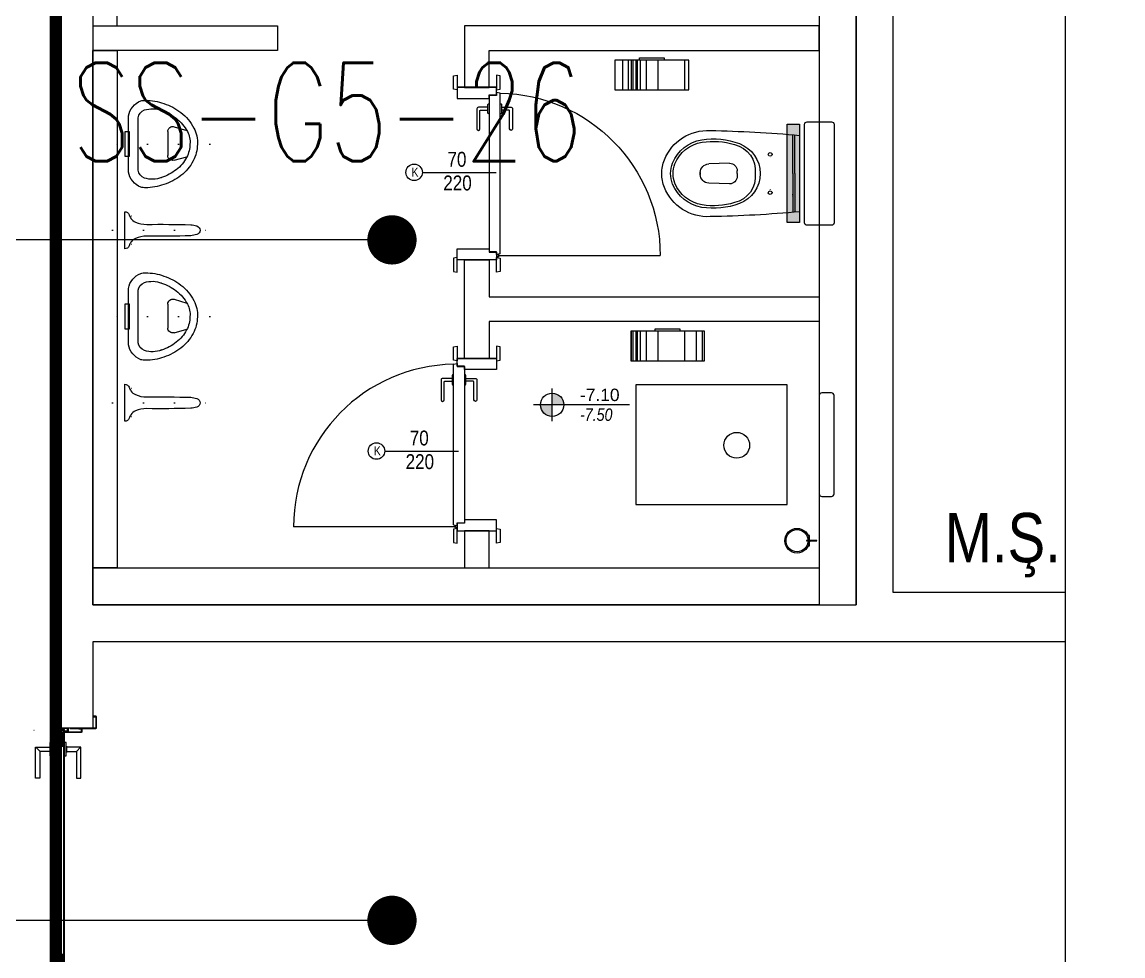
# Model space of a CAD drawing. Header units: metres. Extents: x -13545 to 152404, y -11890 to 28436.
# Drawn here: x 62046.3 to 62493.3, y 2502.5 to 2881.5 of the extents above; entities that cross this region are included whole.
import ezdxf
from ezdxf.enums import TextEntityAlignment as Align

# ---------------------------------------------------------------- set-up
doc = ezdxf.new("R2010")
doc.units = ezdxf.units.M
doc.header["$LTSCALE"] = 100
doc.header["$MEASUREMENT"] = 0
doc.linetypes.add('DOT2', pattern=[0.125, 0, -0.125])
doc.linetypes.add('HIDDEN', pattern=[0.375, 0.25, -0.125])
doc.layers.get('0').update_dxf_attribs({"color": 9, "lineweight": 9})
for name, color, linetype, lineweight in [('00', 9, 'Continuous', 9), ('01', 9, 'Continuous', 9), ('05', 9, 'Continuous', 9), ('05V', 9, 'Continuous', 9), ('06B', 9, 'Continuous', 9), ('06D', 9, 'Continuous', 9), ('10', 9, 'Continuous', 9), ('20', 9, 'DOT2', 9), ('21', 9, 'Continuous', 9), ('21_mahal200', 9, 'Continuous', 9), ('E-YAZI', 7, 'Continuous', 30), ('Kapı', 204, 'Continuous', 9), ('KARA SIVA', 4, 'Continuous', 9), ('PLASTİK BOYA', 30, 'Continuous', 9), ('TEFRİŞ', 9, 'Continuous', 9)]:
    doc.layers.add(name, color=color, linetype=linetype, lineweight=lineweight)
doc.styles.add('Arial', font='arial.ttf', dxfattribs={"height": 2.5})
doc.styles.add('ILGAZ', font='txttw.shx')
doc.styles.add('MuuM_TEXT-ITALIC', font='ARIALNI.TTF')
doc.styles.add('MuuM_TEXT-STANDART', font='ARIALN.TTF')
doc.dimstyles.new('MuuM_DIM200', dxfattribs={"dimscale": 20, "dimtxt": 2, "dimasz": 1, "dimexe": 1, "dimexo": 1, "dimgap": 1, "dimtad": 1, "dimdec": 1, "dimrnd": 0.5, "dimdsep": 46, "dimtxsty": 'MuuM_TEXT-STANDART', "dimblk": 'ARCHTICK', "dimcen": 0, "dimdle": 0.15, "dimclrd": 256, "dimclre": 256, "dimclrt": 256, "dimadec": 0, "dimazin": 0, "dimtfac": 5, "dimtdec": 1, "dimtix": 1, "dimtmove": 2, "dimatfit": 3, "dimldrblk": 'DOT', "dimfxl": 3, "dimfxlon": 1, "dimtolj": 1, "dimlwd": -1, "dimlwe": -1, "dimarcsym": 0})

# ---------------------------------------------------------------- blocks, each defined once
blk = doc.blocks.new('1.bod.mimari.elk')
at = {"layer": '01'}
blk.add_lwpolyline([(6510, -5630), (6510, -5630), (6510, -5630), (6510, -6180), (6780, -6180), (6780, -5630), (6780, -5630), (6780, -5630), (6820, -5630), (6820, -6230), (6470, -6230), (6470, -5630), (6510, -5630)], dxfattribs=at)
blk = doc.blocks.new('gr-p-barel kilitli kapı kolu')
at = {"flags": 128}
for points in [[(-0.9, 0.8), (-0.9, 4.9), (-11.7, 4.9), (-11.7, 6.7), (0.9, 6.7), (0.9, 0.8)], [(-0.8, 5), (0.8, 6.6)]]:
    blk.add_lwpolyline(points, dxfattribs=at)
blk.add_lwpolyline([(-2.75, 0), (-2.75, 0.7), (2.75, 0.7), (2.75, 0)])
blk.add_lwpolyline([(-1.3, 0.7), (1.3, 0.7), (1.3, 0.8), (-1.3, 0.8)], close=True)
blk = doc.blocks.new('prf-scr2')
at = {"linetype": 'DOT2', "ltscale": 10}
blk.add_line((0, 0.19), (0, -1.06), dxfattribs=at)
for p, q in [((0.09, -0.24), (-0.09, -0.2)), ((-0.09, -0.24), (0.09, -0.28)), ((0.09, -0.32), (-0.09, -0.28)), ((-0.09, -0.32), (0.09, -0.36)), ((0.09, -0.4), (-0.09, -0.36)), ((-0.09, -0.4), (0.09, -0.44)), ((0.09, -0.48), (-0.09, -0.44)), ((-0.09, -0.48), (0.09, -0.52)), ((0.09, -0.56), (-0.09, -0.52)), ((-0.09, -0.56), (0.09, -0.6)), ((0.09, -0.64), (-0.09, -0.6)), ((-0.09, -0.64), (0.09, -0.68)), ((0.09, -0.72), (-0.09, -0.68)), ((-0.09, -0.72), (0.09, -0.76)), ((0.06, -0.84), (-0.08, -0.76)), ((-0.07, -0.8), (0.06, -0.84)), ((0.09, -0.17), (0, -0.15)), ((0, -0.18), (0.09, -0.2))]:
    blk.add_line(p, q)
blk.add_lwpolyline([(0.23, 0), (-0.23, 0), (-0.23, -0.01), (-0.12, -0.14), (0.12, -0.14), (0.23, -0.01), (0.23, 0)], close=True)
for points in [[(0.23, -0.01), (-0.23, -0.01)], [(-0.09, -0.14), (-0.09, -0.2), (-0.12, -0.22), (-0.12, -0.23), (-0.09, -0.24), (-0.09, -0.28), (-0.12, -0.3), (-0.12, -0.31), (-0.09, -0.32), (-0.09, -0.36), (-0.12, -0.38), (-0.12, -0.39), (-0.09, -0.4), (-0.09, -0.44), (-0.12, -0.46), (-0.12, -0.46), (-0.09, -0.48), (-0.09, -0.52), (-0.12, -0.54), (-0.12, -0.54), (-0.09, -0.56), (-0.09, -0.6), (-0.12, -0.62), (-0.12, -0.62), (-0.09, -0.64), (-0.09, -0.68), (-0.12, -0.69), (-0.12, -0.7), (-0.09, -0.72), (-0.09, -0.73), (-0.08, -0.76), (-0.1, -0.77), (-0.1, -0.78), (-0.07, -0.8), (-0.01, -0.94), (0, -0.95), (0.01, -0.94), (0.08, -0.76), (0.09, -0.76), (0.12, -0.74), (0.12, -0.73), (0.09, -0.72), (0.09, -0.68), (0.12, -0.66), (0.12, -0.66), (0.09, -0.64), (0.09, -0.6), (0.12, -0.58), (0.12, -0.58), (0.09, -0.56), (0.09, -0.52), (0.12, -0.5), (0.12, -0.5), (0.09, -0.48), (0.09, -0.44), (0.12, -0.43), (0.12, -0.42), (0.09, -0.4), (0.09, -0.36), (0.12, -0.35), (0.12, -0.34), (0.09, -0.32), (0.09, -0.28), (0.12, -0.27), (0.12, -0.26), (0.09, -0.24), (0.09, -0.2), (0.12, -0.19), (0.12, -0.18), (0.09, -0.17), (0.09, -0.14)]]:
    blk.add_lwpolyline(points)
blk = doc.blocks.new('K-SAC-01')
at = {"layer": '10'}
for points in [[(-4.6, 16.2, -0.414214), (-4.5, 16.3), (-0.1, 16.3, -0.414214), (0, 16.2), (0, 5.9), (0.2, 5.9), (0.2, 16.2, 0.414214), (-0.1, 16.5), (-4.5, 16.5, 0.414214), (-4.8, 16.2), (-4.8, 15.3, 0.414214), (-4.5, 15), (-3.4, 15), (-3.4, 15.2), (-4.5, 15.2, -0.414214), (-4.6, 15.3)], [(104.6, 16.2, 0.414214), (104.5, 16.3), (100.1, 16.3, 0.414214), (100, 16.2), (100, 5.9), (99.8, 5.9), (99.8, 16.2, -0.414214), (100.1, 16.5), (104.5, 16.5, -0.414214), (104.8, 16.2), (104.8, 15.3, -0.414214), (104.5, 15), (103.4, 15), (103.4, 15.2), (104.5, 15.2, 0.414214), (104.6, 15.3)], [(0.2, 10.3, -0.414214), (0.5, 10.6), (1.5, 10.6, -0.414214), (1.8, 10.3), (1.8, 3.9, -0.414214), (1.5, 3.6, -0.414214), (1.2, 3.9), (1.2, 4.8), (0.2, 4.8), (0.2, -1.2, -0.414214), (-0.1, -1.5), (-4.5, -1.5, -0.414214), (-4.8, -1.2), (-4.8, -0.3, -0.414214), (-4.5, 0), (-3.4, 0), (-3.4, -0.2), (-4.5, -0.2, 0.414214), (-4.6, -0.3), (-4.6, -1.2, 0.414214), (-4.5, -1.3), (-0.1, -1.3, 0.414214), (0, -1.2), (0, 5), (1.4, 5), (1.4, 3.9, 0.414214), (1.5, 3.8, 0.414214), (1.6, 3.9), (1.6, 10.3, 0.414214), (1.5, 10.4), (0.5, 10.4, 0.414214), (0.4, 10.3), (0.4, 9.4), (0.2, 9.4)], [(99.8, 10.3, 0.414214), (99.5, 10.6), (98.5, 10.6, 0.414214), (98.2, 10.3), (98.2, 3.9, 0.414214), (98.5, 3.6, 0.414214), (98.8, 3.9), (98.8, 4.8), (99.8, 4.8), (99.8, -1.2, 0.414214), (100.1, -1.5), (104.5, -1.5, 0.414214), (104.8, -1.2), (104.8, -0.3, 0.414214), (104.5, 0), (103.4, 0), (103.4, -0.2), (104.5, -0.2, -0.414214), (104.6, -0.3), (104.6, -1.2, -0.414214), (104.5, -1.3), (100.1, -1.3, -0.414214), (100, -1.2), (100, 5), (98.6, 5), (98.6, 3.9, -0.414214), (98.5, 3.8, -0.414214), (98.4, 3.9), (98.4, 10.3, -0.414214), (98.5, 10.4), (99.5, 10.4, -0.414214), (99.6, 10.3), (99.6, 9.4), (99.8, 9.4)], [(-0.38, -2.01), (1, -1.37), (1, 1.5), (1.2, 1.5), (1.2, -1.5), (-0.27, -2.18, -14.796002)]]:
    blk.add_lwpolyline(points, format="xyb", close=True, dxfattribs=at)
for points in [[(98.8, 0.15), (98.8, 2.15), (99.1, 2.15), (99.1, 3.19), (1.5, 3.19), (1.5, 2.15), (1.8, 2.15), (1.8, 0.15), (1.5, 0.15), (1.5, 1.85), (1.2, 1.85), (1.2, 3.49), (99.4, 3.49), (99.4, 1.85), (99.1, 1.85), (99.1, 0.15)], [(98.8, 2.15), (98.8, 0.15), (99.4, 0.15), (99.4, -1.5), (1.2, -1.5), (1.2, 0.15), (1.8, 0.15), (1.8, 2.15), (2.1, 2.15), (2.1, -0.15), (1.5, -0.15), (1.5, -1.2), (99.1, -1.2), (99.1, -0.15), (98.5, -0.15), (98.5, 2.15), (98.8, 2.15)]]:
    blk.add_lwpolyline(points, dxfattribs=at)
for points in [[(2.1, 3), (8.1, 3), (8.1, -1), (2.1, -1)], [(2.4, 2.7), (7.8, 2.7), (7.8, -0.7), (2.4, -0.7)], [(98.5, 3), (92.5, 3), (92.5, -1), (98.5, -1)], [(98.2, 2.7), (92.8, 2.7), (92.8, -0.7), (98.2, -0.7)]]:
    blk.add_lwpolyline(points, close=True, dxfattribs=at)
blk.add_circle((-0.95, -2.5), 0.55, dxfattribs=at)
at = {"layer": '20', "linetype": 'HIDDEN'}
for points in [[(-0.2, -1.3), (-0.2, 0), (-1.7, 0), (-1.7, -1.3)], [(-0.4, -1.99), (-0.4, -0.2), (-1.5, -0.2), (-1.5, -1.99)]]:
    blk.add_lwpolyline(points, dxfattribs=at)
at = {"layer": '20'}
blk.add_lwpolyline([(-0.95, -2.5), (-0.95, -102.85)], dxfattribs=at)
blk.add_arc((-0.95, -2.5), 100.35, 270, 1.5131, dxfattribs=at)
at = {"layer": '06B'}
blk.add_blockref('gr-p-barel kilitli kapı kolu', (91.4, 3.51), dxfattribs=at)
at = {"layer": '06B', "xscale": -1, "rotation": 180}
blk.add_blockref('gr-p-barel kilitli kapı kolu', (91.4, -1.51), dxfattribs=at)
at = {"layer": '10', "xscale": -1, "rotation": 90}
blk.add_blockref('prf-scr2', (1.5, 1), dxfattribs=at)
at = {"layer": '10', "rotation": 270}
blk.add_blockref('prf-scr2', (99.1, 1.22), dxfattribs=at)
blk = doc.blocks.new('_ArchTick')
at = {"color": 0, "linetype": 'ByBlock', "const_width": 0.15}
blk.add_lwpolyline([(-0.5, -0.5), (0.5, 0.5)], dxfattribs=at)
blk = doc.blocks.new('_Dot')
at = {"color": 0, "linetype": 'ByBlock', "lineweight": -2}
blk.add_line((-0.5, 0), (-1, 0), dxfattribs=at)
at = {"color": 0, "linetype": 'ByBlock', "const_width": 0.5}
blk.add_lwpolyline([(-0.25, 0, 1), (0.25, 0, 1)], format="xyb", close=True, dxfattribs=at)
blk = doc.blocks.new('dsfsdfsdfsdfsdfsdf')
at = {"layer": 'Kapı'}
for p, q in [((23771.45, -2062.35), (23755.45, -2062.35)), ((23772.95, -2064.72, 0.66), (23771.45, -2064.42, 0.66)), ((23771.45, -2064.42, 0.66), (23771.45, -2065.62, 0.66)), ((23771.95, -2064.01, 0.66), (23837.87, -2064.01, 0.66)), ((23772.95, -2064.72, 0.66), (23772.95, -2129.92, 0.66)), ((23771.45, -2065.62, 0.66), (23768.45, -2065.62, 0.66)), ((23768.45, -2129.02, 0.66), (23768.45, -2066.82, 0.66)), ((23771.45, -2132.35), (23755.45, -2132.35)), ((23771.45, -2129.02, 0.66), (23768.45, -2129.02, 0.66)), ((23771.45, -2130.22, 0.66), (23771.45, -2129.02, 0.66)), ((23772.95, -2129.92, 0.66), (23771.45, -2130.22, 0.66))]:
    blk.add_line(p, q, dxfattribs=at)
at = {"layer": 'Kapı', "elevation": 0.66}
for points in [[(23753.95, -2057.62), (23755.45, -2057.32), (23755.45, -2063.32), (23753.95, -2063.02), (23753.95, -2057.62)], [(23772.95, -2057.62), (23771.45, -2057.32), (23771.45, -2063.32), (23772.95, -2063.02), (23772.95, -2057.62)], [(23753.95, -2137.02), (23755.45, -2137.32), (23755.45, -2131.32), (23753.95, -2131.62), (23753.95, -2137.02)], [(23772.95, -2137.02), (23771.45, -2137.32), (23771.45, -2131.32), (23772.95, -2131.62), (23772.95, -2137.02)]]:
    blk.add_lwpolyline(points, dxfattribs=at)
for points in [[(23771.45, -2062.32), (23755.45, -2062.32), (23755.45, -2066.82), (23768.45, -2066.82), (23768.45, -2065.42), (23771.45, -2065.42)], [(23771.45, -2132.32), (23755.45, -2132.32), (23755.45, -2127.82), (23768.45, -2127.82), (23768.45, -2129.22), (23771.45, -2129.22)]]:
    blk.add_lwpolyline(points, close=True, dxfattribs=at)
for points in [[(23767.95, -2124.22), (23764.05, -2124.22, -0.414214), (23763.45, -2123.62), (23763.45, -2115.47, -1), (23764.65, -2115.47), (23764.65, -2122.77, 0.414214), (23764.9, -2123.02), (23767.95, -2123.02)], [(23773.45, -2124.22), (23777.35, -2124.22, 0.414214), (23777.95, -2123.62), (23777.95, -2115.47, 1), (23776.75, -2115.47), (23776.75, -2122.77, -0.414214), (23776.5, -2123.02), (23773.45, -2123.02)], [(23768.45, -2121.62), (23768.2, -2121.62, 0.414214), (23767.95, -2121.87), (23767.95, -2125.37, 0.414214), (23768.2, -2125.62), (23768.45, -2125.62)], [(23772.95, -2125.62), (23773.2, -2125.62, 0.414214), (23773.45, -2125.37), (23773.45, -2121.87, 0.414214), (23773.2, -2121.62), (23772.95, -2121.62)]]:
    blk.add_lwpolyline(points, format="xyb", dxfattribs=at)
at = {"layer": 'Kapı'}
blk.add_circle((23771.95, -2064.01, 0.66), 0.5, dxfattribs=at)
blk.add_arc((23771.95, -2064.01, 0.66), 65.92, 270.8676, 0, dxfattribs=at)
blk = doc.blocks.new('p-klozet üstü kağıt dispenser')
blk.add_hatch(color=255).paths.add_polyline_path([(0, 5.56), (0, 45.41), (-5, 45.41), (-5, 5.56)])
blk.add_lwpolyline([(0, 5.56), (0, 45.41), (-5, 45.41), (-5, 5.56)], close=True)
blk = doc.blocks.new('san-klo-06-p')
for p, q in [((0, -2), (-15.5, -2)), ((0, -2.8), (-15.5, -2.8)), ((0, -2), (15.5, -2)), ((0, -2.8), (15.5, -2.8)), ((0, -25.35), (-1.16, -25.35)), ((0, -25.35), (1.16, -25.35)), ((-4.16, -28.43), (-3.91, -36.92)), ((4.16, -28.43), (3.91, -36.92)), ((0, -40.31), (-0.41, -40.31)), ((-0.41, -40.31), (0, -40.31)), ((0.41, -40.31), (0, -40.31)), ((0, -40.31), (0.41, -40.31))]:
    blk.add_line(p, q)
at = {"linetype": 'DOT2'}
for p, q in [((-6.49, -12), (-8.95, -12)), ((-7.75, -10.91), (-7.75, -12)), ((-7.75, -13.09), (-7.75, -12)), ((6.49, -12), (8.95, -12)), ((7.75, -10.91), (7.75, -12)), ((7.75, -13.09), (7.75, -12))]:
    blk.add_line(p, q, dxfattribs=at)
for points in [[(-20, 2.02), (20, 2.02, 0.414214), (21, 3.02), (21, 13.02, 0.414214), (20, 14.02), (-20, 14.02, 0.414214), (-21, 13.02), (-21, 3.02, 0.414214)], [(-15.5, 0, 0.018163), (-17.47, -36.26, 0.320529), (-5.63, -54.91, 0.096396), (0, -56, 0.096396), (5.62, -54.91, 0.320529), (17.47, -36.26, 0.018163), (15.5, 0)]]:
    blk.add_lwpolyline(points, format="xyb", close=True)
for points in [[(-9.5, 2.02), (-9.5, -2.98), (-8.5, -2.98), (-8.5, 2.02)], [(8.5, 2.02), (8.5, -2.98), (9.5, -2.98), (9.5, 2.02)]]:
    blk.add_lwpolyline(points, dxfattribs=at)
blk.add_lwpolyline([(-5, 0), (-5, 2), (5, 2), (5, 0)], close=True, dxfattribs=at)
for centre, radius, start, end in [((-7.75, -12), 0.75, 0, 180), ((-7.75, -12), 0.75, 180, 0), ((7.75, -12), 0.75, 0, 180), ((7.75, -12), 0.75, 180, 0), ((0, -29), 13, 90, 159.4201), ((0, -29), 13, 20.5799, 90), ((-1.09, -28.95), 11, 84.3176, 166.8067), ((1.09, -28.95), 11, 13.1933, 95.6824), ((15.92, -34.98), 30, 159.4201, 189.1281), ((15.92, -34.98), 29, 162.8727, 189.1281), ((-1.16, -28.35), 3, 90, 181.707), ((1.16, -28.35), 3, 358.293, 90), ((-15.92, -34.98), 29, 350.8719, 17.1273), ((-15.92, -34.98), 30, 350.8719, 20.5799), ((1.5, -37.29), 15.4, 189.1281, 247.9757), ((1.5, -37.29), 14.4, 189.1281, 247.9757), ((-0.41, -36.81), 3.5, 181.707, 270), ((0.41, -36.81), 3.5, 270, 358.293), ((-1.5, -37.29), 14.4, 292.0243, 350.8719), ((-1.5, -37.29), 15.4, 292.0243, 350.8719), ((0, -41), 11.4, 247.9757, 270), ((0, -41), 10.4, 247.9757, 270), ((0, -41), 10.4, 270, 292.0243), ((0, -41), 11.4, 270, 292.0243)]:
    blk.add_arc(centre, radius, start, end)
at = {"layer": '05', "rotation": 270}
blk.add_blockref('p-klozet üstü kağıt dispenser', (-25.41, -5.01), dxfattribs=at)
blk = doc.blocks.new('p-t.kağıtlığı')
at = {"layer": 'TEFRİŞ'}
h = blk.add_hatch(dxfattribs=at)
h.set_pattern_fill('CYL', color=256, scale=30, angle=-90, style=0)
h.set_pattern_definition([(270, (-14.4, 13), (30, 7e-15), []), (270, (-13.8, 13), (30, 7e-15), []), (270, (-12.6, 13), (30, 7e-15), []), (270, (-10.2, 13), (30, 7e-15), []), (270, (-5.4, 13), (30, 7e-15), []), (270, (5.4, 13), (30, 7e-15), []), (270, (10.2, 13), (30, 7e-15), []), (270, (12.6, 13), (30, 7e-15), []), (270, (13.8, 13), (30, 7e-15), []), (270, (14.4, 13), (30, 7e-15), [])])
h.paths.add_polyline_path([(-15, 1), (15, 1), (15, 13), (-15, 13)])
for points in [[(-15, 1), (15, 1), (15, 13), (-15, 13)], [(5, 1), (5, 0), (-5, 0), (-5, 1)]]:
    blk.add_lwpolyline(points, close=True, dxfattribs=at)
blk = doc.blocks.new('San-p-uripart')
at = {"linetype": 'DOT2'}
for p, q in [((0, 5), (0, -40.5)), ((-5.77, -2.73), (-5.77, 3.35)), ((5.77, -2.73), (5.77, 3.35))]:
    blk.add_line(p, q, dxfattribs=at)
blk.add_lwpolyline([(0, 0), (-7.5, 0, 0.335863), (-6.29, -1.8, -0.061447), (-4.83, -2.51, -0.147975), (-3.31, -4.31, -0.105673), (-2.38, -8.95, 0.01101), (-2.23, -26.78, 0.044983), (-1.74, -29.26, 0.284409), (0, -30.59, 0.284409), (1.74, -29.26, 0.044983), (2.23, -26.78, 0.01101), (2.38, -8.95, -0.105673), (3.31, -4.31, -0.147975), (4.83, -2.51, -0.061447), (6.29, -1.8, 0.335863), (7.5, 0)], format="xyb", close=True)
blk = doc.blocks.new('v-k-pisuar01-p-s')
at = {"linetype": 'DOT2'}
blk.add_line((0, -33), (0, 5), dxfattribs=at)
for p, q in [((-5.07, -16), (4.66, -16)), ((-6.98, -18.56), (-5.47, -23.73)), ((6.59, -18.52), (5.19, -23.78))]:
    blk.add_line(p, q)
for points in [[(11.42, 0), (-11.42, 0, 0.252384), (-17.51, -5, 0.055826), (-17.74, -7, 0.088182), (-16.42, -14.39, 0.087476), (-12.79, -21.28, 0.105521), (-6.48, -26.6, 0.141396), (0.13, -28, 0.121036), (6.87, -26.29, 0.105521), (12.81, -21.28, 0.087476), (16.45, -14.39, 0.088182), (17.76, -7, 0.066704), (17.51, -5, 0.252384), (11.42, 0)], [(13.57, -13.47, 0.172375), (13.81, -6.52, 0.252384), (10.66, -3.93), (-10.66, -3.93, 0.252384), (-13.81, -6.52, 0.172375), (-13.57, -13.47, 0.087476), (-10.42, -19.44, 0.105521), (-5.06, -23.95, 0.144004), (0.01, -25, 0.123151), (5.45, -23.64, 0.105521), (10.44, -19.44, 0.087476), (13.59, -13.47)]]:
    blk.add_lwpolyline(points, format="xyb")
blk.add_lwpolyline([(-5, -0.5), (-5, 1.5), (5, 1.5), (5, -0.5)], close=True)
for centre, radius, start, end in [((1.16, -7.48), 15.9, 200.6506, 202.1301), ((-1.14, -7.48), 15.9, 337.8699, 339.3494), ((-5.07, -18), 2, 90, 196.3895), ((4.66, -18), 2, 345.0686, 90)]:
    blk.add_arc(centre, radius, start, end)
blk = doc.blocks.new('fgvdfgdffffffffffffffffffffffffffffffff')
at = {"layer": 'Kapı'}
blk.add_lwpolyline([(23435.64, -2228), (23465.62, -2228)], dxfattribs=at)
blk.add_circle((23432.28, -2228), 3.36, dxfattribs=at)
at = {"layer": 'Kapı', "attachment_point": 1, "style": 'MuuM_TEXT-STANDART'}
for s, insert, char_height, width in [('70', (23445.81, -2219.68), 6.048, 88.7957), ('K', (23431.25, -2226.1), 3.63, 53.2774), ('220', (23444.12, -2229.28), 6.048, 88.7957)]:
    blk.add_mtext(s, dxfattribs=dict(at, insert=insert, char_height=char_height, width=width))
blk = doc.blocks.new('0_elevationtarget-p-bk')
h = blk.add_hatch(color=250)
h.paths.add_polyline_path([(1.88, 0, 0.414214), (0, 1.88), (0, 0)])
h.paths.add_polyline_path([(0, 0), (-1.88, 0, 0.414214), (0, -1.88)])
blk.add_line((0, -2.62), (0, 2.62))
blk.add_lwpolyline([(12.45, 0), (-3, 0)])
blk.add_circle((0, 0), 1.88)
at = {"style": 'Arial'}
blk.add_attdef('BITMISKOT', text='', height=2, dxfattribs=at).set_placement((4.5, 0), align=Align.BOTTOM_LEFT)
at = {"style": 'MuuM_TEXT-ITALIC'}
blk.add_attdef('FINISHINGFLOORLEVEL', text='', height=2, dxfattribs=at).set_placement((4.5, -0.59), align=Align.TOP_LEFT)
blk = doc.blocks.new('RREERGERGBBBB')
at = {"layer": 'TEFRİŞ'}
blk.add_hatch(color=256, dxfattribs=at).paths.add_polyline_path([(-24564.21, -5806.63), (-24567.21, -5806.63), (-24567.21, -5804.63), (-24567.41, -5804.63), (-24567.41, -5806.63), (-24568.41, -5806.63), (-24568.41, -5806.83), (-24567.41, -5806.83), (-24567.41, -5808.83), (-24567.21, -5808.83), (-24567.21, -5806.83), (-24564.21, -5806.83)])
for points in [[(-24564.21, -5806.63), (-24567.21, -5806.63), (-24567.21, -5804.63), (-24567.41, -5804.63), (-24567.41, -5806.63), (-24568.41, -5806.63), (-24568.41, -5806.83), (-24567.41, -5806.83), (-24567.41, -5808.83), (-24567.21, -5808.83), (-24567.21, -5806.83), (-24564.21, -5806.83), (-24564.21, -5806.63)], [(-24567.21, -5806.71), (-24564.21, -5806.71)]]:
    blk.add_lwpolyline(points, dxfattribs=at)
for radius in [5, 4.5]:
    blk.add_circle((-24572.21, -5806.71), radius, dxfattribs=at)
blk = doc.blocks.new('TTTTTTTTTTTTTTTTTTTTTTTTTTTTTTTTTTTTTTTTTTT')
at = {"layer": 'TEFRİŞ'}
blk.add_lwpolyline([(45312.13, 986.76), (45352.13, 986.76, 0.414214), (45353.13, 987.76), (45353.13, 991.76, 0.414214), (45352.13, 992.76), (45312.13, 992.76, 0.414214), (45311.13, 991.76), (45311.13, 987.76, 0.414214)], format="xyb", close=True, dxfattribs=at)
blk = doc.blocks.new('tummmd')
at = {"layer": 'TEFRİŞ'}
blk.add_lwpolyline([(34554.68, 678.74), (34554.68, 630.24), (34616.18, 630.24), (34616.18, 678.74)], close=True, dxfattribs=at)
blk.add_circle((34595.68, 654.23), 5.25, dxfattribs=at)
blk = doc.blocks.new('vummok')
blk.add_blockref('tummmd', (15499.22, -1614.18))
at = {"rotation": 270}
blk.add_blockref('TTTTTTTTTTTTTTTTTTTTTTTTTTTTTTTTTTTTTTTTTTT', (49141.65, 44372.44), dxfattribs=at)
at = {"layer": 'KARA SIVA'}
blk.add_blockref('RREERGERGBBBB', (74691.62, 4808.04), dxfattribs=at)
blk = doc.blocks.new('1.bod.mimari1.elk')
at = {"layer": '00'}
for points in [[(6400, -6000), (6075, -6000), (6075, -6035), (6060, -6035), (6060, -5580), (6095, -5580)], [(6095, -5595), (6075, -5595), (6075, -5985), (6385, -5985)], [(6385, -5595), (6385, -5595), (6385, -5985)], [(6470, -5980), (6400, -5980), (6400, -5595), (6400, -5595)], [(6075, -5750), (6150, -5750), (6150, -5760), (6075, -5760)], [(6370, -5750), (6226, -5750), (6226, -5775), (6236, -5775), (6236, -5760), (6370, -5760), (6370, -5750)], [(6075, -5970), (6075, -5760), (6085, -5760), (6085, -5970), (6075, -5970)], [(6370, -5870), (6236, -5870), (6236, -5885), (6226, -5885), (6226, -5845), (6236, -5845), (6236, -5860), (6370, -5860), (6370, -5870)], [(6370, -5985), (6075, -5985), (6075, -5970), (6370, -5970), (6370, -5985)], [(6470, -6000), (6400, -6000)]]:
    blk.add_lwpolyline(points, dxfattribs=at)
for points in [[(6085, -5595), (6075, -5595), (6075, -5750), (6085, -5750)], [(6385, -5595), (6370, -5595), (6370, -5985), (6385, -5985)], [(6236, -5955), (6226, -5955), (6226, -5970), (6236, -5970)]]:
    blk.add_lwpolyline(points, close=True, dxfattribs=at)
at = {"layer": '20', "ltscale": 2, "const_width": 5}
blk.add_lwpolyline([(6820, -6550), (6060, -6550), (6060, -4550), (6820, -4550)], close=True, dxfattribs=at)
at = {"xscale": -1, "rotation": 270}
blk.add_blockref('K-SAC-01', (6060, -6135), dxfattribs=at)
at = {"layer": '05', "rotation": 180}
for p in [(6302, -5763), (6308.44, -5873)]:
    blk.add_blockref('p-t.kağıtlığı', p, dxfattribs=at)
at = {"layer": '05V', "extrusion": (0, 0, -1), "zscale": -1, "rotation": 90}
blk.add_blockref('san-klo-06-p', (-6362.03, -5810), dxfattribs=at)
at = {"layer": '21', "xscale": 2.52, "yscale": 2.52, "zscale": 2.52}
blk.add_blockref('0_elevationtarget-p-bk', (6261.54, -5903.83), dxfattribs=at).add_auto_attribs({'BITMISKOT': '-7.10', 'FINISHINGFLOORLEVEL': '-7.50'})
at = {"layer": 'KARA SIVA', "xscale": -1, "rotation": 180}
blk.add_blockref('dsfsdfsdfsdfsdfsdf', (-17532.45, -7907.32, -0.66), dxfattribs=at)
at = {"layer": 'KARA SIVA'}
for p in [(-17226.77, -3581.5), (-17242.07, -3694.6)]:
    blk.add_blockref('fgvdfgdffffffffffffffffffffffffffffffff', p, dxfattribs=at)
at = {"layer": 'KARA SIVA', "rotation": 180}
blk.add_blockref('dsfsdfsdfsdfsdfsdf', (29994.45, -8017.32, -0.66), dxfattribs=at)
at = {"layer": 'PLASTİK BOYA'}
blk.add_blockref('vummok', (-43758.4, -4960.31), dxfattribs=at)
at = {"layer": 'TEFRİŞ', "xscale": -1, "rotation": 90}
for p in [(6089.5, -5798), (6089.5, -5868.01)]:
    blk.add_blockref('v-k-pisuar01-p-s', p, dxfattribs=at)
at = {"layer": 'TEFRİŞ', "linetype": 'ByBlock', "xscale": -1, "rotation": 90}
for p in [(6088, -5833.01), (6088, -5903.01)]:
    blk.add_blockref('San-p-uripart', p, dxfattribs=at)
at = {"layer": '21', "style": 'MuuM_TEXT-STANDART'}
blk.add_text('M.Ş.', height=20, dxfattribs=at).set_placement((6421, -5967.72))
at = {"layer": '21_mahal200'}
for points in [[(6196.52, -5836.91), (5982.66, -5836.91)], [(6196.52, -6113.04), (5982.66, -6113.04)]]:
    blk.add_leader(points, dimstyle='MuuM_DIM200', override={"dimasz": 1, "dimfxl": 10}, dxfattribs=at)

msp = doc.modelspace()

# ---------------------------------------------------------------- block references
at = {"layer": '06D'}
for name in ['1.bod.mimari.elk', '1.bod.mimari1.elk']:
    msp.add_blockref(name, (56000, 8630), dxfattribs=at)

# ---------------------------------------------------------------- texts
at = {"layer": 'E-YAZI', "color": 3, "style": 'ILGAZ', "width": 0.7}
msp.add_text('SS-G5-26', height=40, dxfattribs=at).set_placement((62066.5, 2825))

doc.saveas('drawing.dxf')
